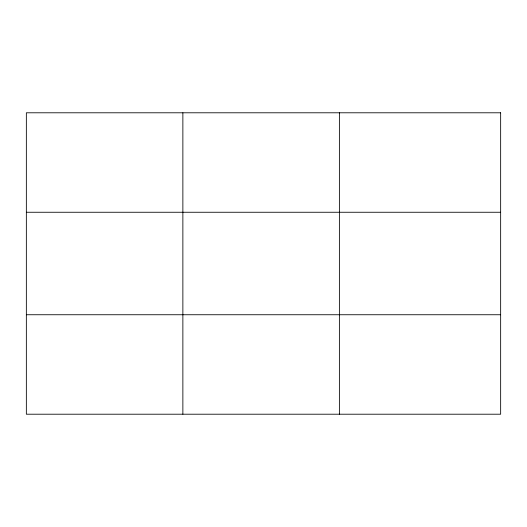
<?xml version="1.0" encoding="UTF-8"?>
<svg xmlns="http://www.w3.org/2000/svg" width="527" height="527" viewBox="0 0 527 527"><rect width="100%" height="100%" fill="white"/><g stroke="black" fill="none" stroke-linecap="round" stroke-linejoin="round"><path stroke-width="0.79" d="M182.869 112.791L182.869 414.209M339.388 112.791L339.388 414.209M26.35 212.256L500.65 212.256M26.35 314.744L500.65 314.744M500.65 112.791L500.65 414.209L26.35 414.209L26.35 112.791L500.65 112.791"/></g></svg>
